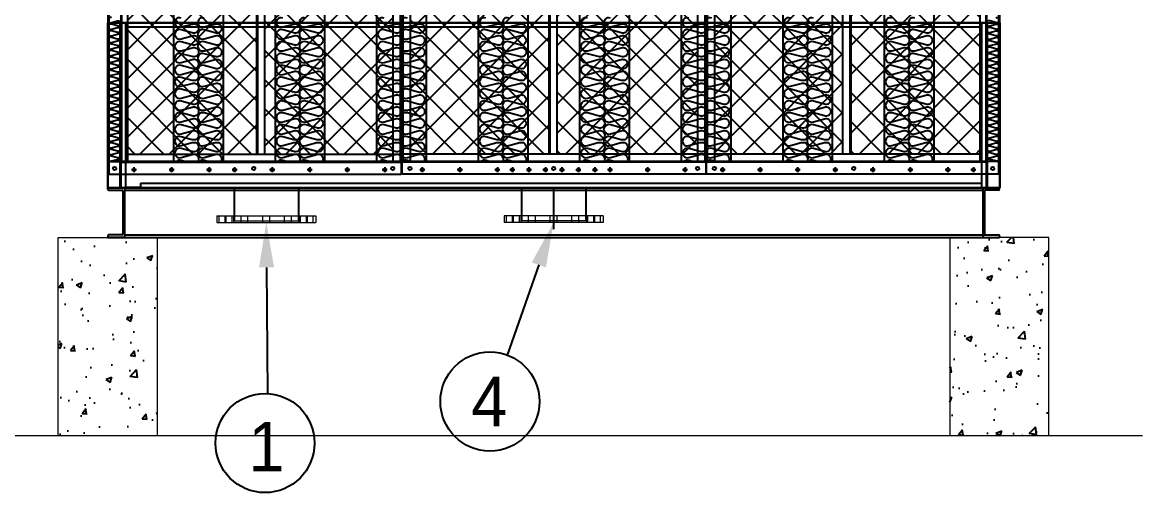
# Model space of a CAD drawing. Header units: millimetres. Extents: x 2193 to 31600, y 1908 to 22703.
# Drawn here: x 20657 to 24048, y 7188 to 8611 of the extents above; entities that cross this region are included whole.
import ezdxf
from ezdxf.enums import TextEntityAlignment as Align

# ---------------------------------------------------------------- set-up
doc = ezdxf.new("R2010")
doc.units = ezdxf.units.MM
doc.linetypes.add('CENTER', pattern=[2, 1.25, -0.25, 0.25, -0.25])
for name, color, linetype in [('center', 1, 'CENTER'), ('SMS', 220, 'Continuous'), ('SSL', 7, 'Continuous'), ('냉각탑', 4, 'Continuous'), ('냉각탑_dim', 1, 'Continuous'), ('냉각탑_text', 3, 'Continuous'), ('냉각탑_찬넬방진', 1, 'Continuous')]:
    doc.layers.add(name, color=color, linetype=linetype)
doc.styles.add('돋움', font='Dotum.ttf')

# ---------------------------------------------------------------- blocks, each defined once
blk = doc.blocks.new('SP 200RT')
at = {"color": 7}
for p, q in [((-109298.6, -79919.9), (-109298.6, -82797.9)), ((-109148.6, -79919.9), (-109148.6, -82797.9))]:
    blk.add_line(p, q, dxfattribs=at)
blk.add_line((-109148.6, -82797.9), (-109298.6, -82797.9))
at = {"layer": 'SMS', "color": 5}
for points in [[(-109275.2, -82363.9, 1.449198), (-109275.2, -82390.8), (-109242.3, -82381.9, -0.524856), (-109222.8, -82395.3, -0.524856), (-109242.3, -82408.8), (-109275.2, -82399.9, 1.449198), (-109275.2, -82426.7), (-109242.3, -82417.8, -0.524856), (-109222.8, -82431.2, -0.524856), (-109242.3, -82444.7), (-109275.2, -82435.8, 1.449198), (-109275.2, -82462.6), (-109242.3, -82453.7, -0.524856), (-109222.8, -82467.2, -0.524856), (-109242.3, -82480.6), (-109275.2, -82471.7, 1.449198), (-109275.2, -82498.5), (-109242.3, -82489.6, -0.524856), (-109222.8, -82503.1, -0.524856), (-109242.3, -82516.5), (-109275.2, -82507.6, 1.449198), (-109275.2, -82534.4), (-109242.3, -82525.5, -0.524856), (-109222.8, -82539, -0.524856), (-109242.3, -82552.4), (-109275.2, -82543.5, 1.449198), (-109275.2, -82570.4), (-109242.3, -82561.5, -0.524856), (-109222.8, -82574.9, -0.524856), (-109242.3, -82588.3), (-109275.2, -82579.4, 1.449198), (-109275.2, -82606.3), (-109242.3, -82597.4, -0.524856), (-109222.8, -82610.8, -0.524856), (-109242.3, -82624.2), (-109275.2, -82615.3, 1.449198), (-109275.2, -82642.2), (-109242.3, -82633.3, -0.524856), (-109222.8, -82646.7, -0.524856), (-109242.3, -82660.1), (-109275.2, -82651.2, 1.449198), (-109275.2, -82678.1), (-109242.3, -82669.2, -0.524856), (-109222.8, -82682.6, -0.524856), (-109242.3, -82696), (-109275.2, -82687.1, 1.449198), (-109275.2, -82714), (-109242.3, -82705.1, -0.524856), (-109222.8, -82718.5, -0.524856), (-109242.3, -82732), (-109275.2, -82723, 1.449198), (-109275.2, -82749.9), (-109242.3, -82741, -0.524856), (-109222.8, -82754.4, -0.524856), (-109242.3, -82767.9), (-109275.2, -82759, 1.449198), (-109275.2, -82785.8), (-109242.3, -82776.9, -0.524856), (-109222.8, -82790.3, -0.1385), (-109224.9, -82797.9, -0.1385)], [(-109205.5, -82363.9, 1.449198), (-109205.5, -82390.8), (-109172.6, -82381.9, -0.524856), (-109153.2, -82395.3, -0.524856), (-109172.6, -82408.8), (-109205.5, -82399.9, 1.449198), (-109205.5, -82426.7), (-109172.6, -82417.8, -0.524856), (-109153.2, -82431.2, -0.524856), (-109172.6, -82444.7), (-109205.5, -82435.8, 1.449198), (-109205.5, -82462.6), (-109172.6, -82453.7, -0.524856), (-109153.2, -82467.2, -0.524856), (-109172.6, -82480.6), (-109205.5, -82471.7, 1.449198), (-109205.5, -82498.5), (-109172.6, -82489.6, -0.524856), (-109153.2, -82503.1, -0.524856), (-109172.6, -82516.5), (-109205.5, -82507.6, 1.449198), (-109205.5, -82534.4), (-109172.6, -82525.5, -0.524856), (-109153.2, -82539, -0.524856), (-109172.6, -82552.4), (-109205.5, -82543.5, 1.449198), (-109205.5, -82570.4), (-109172.6, -82561.5, -0.524856), (-109153.2, -82574.9, -0.524856), (-109172.6, -82588.3), (-109205.5, -82579.4, 1.449198), (-109205.5, -82606.3), (-109172.6, -82597.4, -0.524856), (-109153.2, -82610.8, -0.524856), (-109172.6, -82624.2), (-109205.5, -82615.3, 1.449198), (-109205.5, -82642.2), (-109172.6, -82633.3, -0.524856), (-109153.2, -82646.7, -0.524856), (-109172.6, -82660.1), (-109205.5, -82651.2, 1.449198), (-109205.5, -82678.1), (-109172.6, -82669.2, -0.524856), (-109153.2, -82682.6, -0.524856), (-109172.6, -82696), (-109205.5, -82687.1, 1.449198), (-109205.5, -82714), (-109172.6, -82705.1, -0.524856), (-109153.2, -82718.5, -0.524856), (-109172.6, -82732), (-109205.5, -82723, 1.449198), (-109205.5, -82749.9), (-109172.6, -82741, -0.524856), (-109153.2, -82754.4, -0.524856), (-109172.6, -82767.9), (-109205.5, -82759, 1.449198), (-109205.5, -82785.8), (-109172.6, -82776.9, -0.524856), (-109153.2, -82790.3, -0.1385), (-109155.3, -82797.9, -0.1385)], [(-109264.1, -82797.9), (-109275.2, -82794.9, 0.287554), (-109290.1, -82797.9)], [(-109194.5, -82797.9), (-109205.5, -82794.9, 0.287554), (-109220.5, -82797.9)]]:
    blk.add_lwpolyline(points, format="xyb", dxfattribs=at)
blk = doc.blocks.new('SCR 175')
at = {"ltscale": 500}
h = blk.add_hatch(dxfattribs=at)
h.set_pattern_fill('ANSI37', color=251, scale=500)
h.set_pattern_definition([(45, (-126957.33, -95385.714), (-44.19417, 44.19417), []), (135, (-126957.33, -95385.714), (-44.19417, -44.19417), [])])
h.paths.add_polyline_path([(-99395.3, -82774.9), (-99004.8, -82774.9), (-99004.8, -79941.9), (-99395.3, -79941.9)])
h = blk.add_hatch(dxfattribs=at)
h.set_pattern_fill('ANSI37', color=251, scale=500)
h.set_pattern_definition([(45, (-126780.33, -95385.714), (-44.19417, 44.19417), []), (135, (-126780.33, -95385.714), (-44.19417, -44.19417), [])])
h.paths.add_polyline_path([(-98591.9, -79941.9), (-98979.8, -79941.9), (-98979.8, -82774.9), (-98591.9, -82774.9)])
h = blk.add_hatch(dxfattribs=at)
h.set_pattern_fill('ANSI37', color=251, scale=500)
h.set_pattern_definition([(45, (-127132.43, -95385.714), (-44.19417, 44.19417), []), (135, (-127132.43, -95385.714), (-44.19417, -44.19417), [])])
h.paths.add_polyline_path([(-98539.6, -82774.9), (-98119.8, -82774.9), (-98119.8, -79941.9), (-98539.6, -79941.9)])
h = blk.add_hatch(dxfattribs=at)
h.set_pattern_fill('ANSI37', color=251, scale=500)
h.set_pattern_definition([(45, (-127082.43, -95385.714), (-44.19417, 44.19417), []), (135, (-127082.43, -95385.714), (-44.19417, -44.19417), [])])
h.paths.add_polyline_path([(-97669.3, -79941.9), (-98094.8, -79941.9), (-98094.8, -82774.9), (-97669.3, -82774.9)])
h = blk.add_hatch(dxfattribs=at)
h.set_pattern_fill('ANSI37', color=251, scale=500)
h.set_pattern_definition([(45, (-127077.43, -95385.714), (-44.19417, 44.19417), []), (135, (-127077.43, -95385.714), (-44.19417, -44.19417), [])])
h.paths.add_polyline_path([(-97618.2, -82774.9), (-97230.2, -82774.9), (-97230.2, -79941.9), (-97618.2, -79941.9)])
h = blk.add_hatch(dxfattribs=at)
h.set_pattern_fill('ANSI37', color=251, scale=500)
h.set_pattern_definition([(45, (-127254.93, -95385.714), (-44.19417, 44.19417), []), (135, (-127254.93, -95385.714), (-44.19417, -44.19417), [])])
h.paths.add_polyline_path([(-96814.3, -79941.9), (-97205.2, -79941.9), (-97205.2, -82774.9), (-96814.3, -82774.9)])
at = {"color": 251, "ltscale": 500}
for p, q in [((-99451.8, -79880.4), (-99451.8, -82836.4)), ((-98566.8, -79880.4), (-98566.8, -82836.4)), ((-98564.8, -79880.4), (-98564.8, -82836.4)), ((-97644.2, -79880.4), (-97644.2, -82836.4)), ((-97643.3, -79880.4), (-97643.3, -82836.4)), ((-96757.8, -79880.4), (-96757.8, -82836.4)), ((-99415.3, -79916.9), (-99415.3, -82799.9)), ((-99412.8, -79919.4), (-99412.8, -82797.4)), ((-99395.3, -79919.4), (-99395.3, -82797.4)), ((-98591.9, -79919.4), (-98591.9, -82797.4)), ((-98569.9, -79919.4), (-98569.9, -82797.4)), ((-98561.6, -79919.4), (-98561.6, -82797.4)), ((-98539.6, -79919.4), (-98539.6, -82797.4)), ((-97669.3, -79919.4), (-97669.3, -82797.4)), ((-97647.3, -79919.4), (-97647.3, -82797.4)), ((-97640.2, -79919.4), (-97640.2, -82797.4)), ((-97618.2, -79919.4), (-97618.2, -82797.4)), ((-96814.3, -79919.4), (-96814.3, -82797.4)), ((-96796.8, -79919.4), (-96796.8, -82797.4)), ((-96794.3, -79916.9), (-96794.3, -82799.9)), ((-99004.8, -79941.9), (-99004.8, -82774.9)), ((-99001.8, -79941.9), (-99001.8, -82774.9)), ((-98979.8, -79941.9), (-98979.8, -82774.9)), ((-98119.8, -79941.9), (-98119.8, -82774.9)), ((-98116.8, -79941.9), (-98116.8, -82774.9)), ((-98094.8, -79941.9), (-98094.8, -82774.9)), ((-97230.2, -79941.9), (-97230.2, -82774.9)), ((-97208.2, -79941.9), (-97208.2, -82774.9)), ((-97205.2, -79941.9), (-97205.2, -82774.9)), ((-99451.8, -82797.4), (-98566.8, -82797.4)), ((-99415.3, -82799.9), (-98566.8, -82799.9)), ((-99395.3, -82774.9), (-98566.8, -82774.9)), ((-97644.2, -82774.9), (-98564.8, -82774.9)), ((-97644.2, -82797.4), (-98564.8, -82797.4)), ((-97644.2, -82799.9), (-98564.8, -82799.9)), ((-96814.3, -82774.9), (-97643.3, -82774.9)), ((-96757.8, -82797.4), (-97643.3, -82797.4)), ((-96794.3, -82799.9), (-97643.3, -82799.9)), ((-99451.8, -82836.4), (-98566.8, -82836.4)), ((-99450.8, -82836.4), (-98566.8, -82836.4)), ((-97644.2, -82836.4), (-98564.8, -82836.4)), ((-97644.2, -82836.4), (-98564.8, -82836.4)), ((-96758.8, -82836.4), (-97643.3, -82836.4)), ((-96757.8, -82836.4), (-97643.3, -82836.4))]:
    blk.add_line(p, q, dxfattribs=at)
for centre in [(-99433.8, -82818.4), (-99012.8, -82818.4), (-98591.8, -82818.4), (-98539.8, -82818.4), (-98104.8, -82818.4), (-97669.2, -82818.4), (-97618.3, -82818.4), (-97196.2, -82818.4), (-96775.8, -82818.4)]:
    blk.add_circle(centre, 5, dxfattribs=at)
blk = doc.blocks.new('2')
for p, q in [((20915.2, 11110.7), (20915.2, 8110.7)), ((23615.2, 11110.7), (23615.2, 8110.7)), ((20915.2, 8610.6), (20915.2, 8280.7)), ((20915.2, 8111), (20915.2, 8610.6)), ((20915.2, 8610.6), (20953.4, 8610.6)), ((20953.4, 8111), (20953.4, 8610.6)), ((20955.2, 8111), (20955.2, 8610.6)), ((20955.2, 8610.6), (23576.1, 8610.6)), ((23575.2, 8610.6), (20955.2, 8610.6)), ((20955.2, 8610.6), (20955.2, 8111)), ((20968.8, 8610.6), (20968.8, 8111)), ((23561.6, 8597), (20968.8, 8597)), ((23561.6, 8111), (23561.6, 8610.6)), ((23575.2, 8111), (23575.2, 8610.6)), ((23576.1, 8610.6), (23576.1, 8111)), ((23577.9, 8610.6), (23616.1, 8610.6)), ((23577.9, 8610.6), (23577.9, 8111)), ((23616.1, 8610.6), (23616.1, 8280.7)), ((23616.1, 8610.6), (23616.1, 8111)), ((23616.1, 8111), (20915.2, 8111)), ((20915.2, 8110.7), (22770.2, 8110.7)), ((20955.2, 8111), (23575.2, 8111)), ((20968.8, 8112.9), (21014.3, 8112.9)), ((21014.3, 8124.7), (23561.6, 8124.7)), ((21014.3, 8124.7), (21014.3, 8111)), ((23615.2, 8110.7), (22770.2, 8110.7)), ((22770.2, 8110.7), (23615.2, 8110.7))]:
    blk.add_line(p, q)
at = {"color": 7}
for p, q in [((20915.2, 11110.7), (20915.2, 8110.7)), ((20957.2, 11110.7), (20957.2, 8190.7)), ((23573.2, 11110.7), (23573.2, 8190.7)), ((23615.2, 11110.7), (23615.2, 8110.7)), ((23615.2, 8190.7), (20915.2, 8190.7)), ((20915.2, 8110.7), (22770.2, 8110.7)), ((23615.2, 8110.7), (22770.2, 8110.7)), ((23615.2, 8110.7), (22770.2, 8110.7))]:
    blk.add_line(p, q, dxfattribs=at)
at = {"ltscale": 500}
blk.add_line((20915.2, 8111), (21245.2, 8111), dxfattribs=at)
at = {"color": 7, "lineweight": 15}
for p, q in [((21297, 8111), (21297, 8026.1)), ((21298.8, 8111), (21298.8, 8010.7)), ((21491.6, 8111), (21491.6, 8010.7)), ((21493.4, 8111), (21493.4, 8026.1)), ((22167, 8111), (22167, 8026.1)), ((22168.8, 8111), (22168.8, 8010.7)), ((22361.6, 8111), (22361.6, 8010.7)), ((22363.4, 8111), (22363.4, 8026.1)), ((21245.2, 8026.1), (21395.2, 8026.1)), ((21245.2, 8026.1), (21245.2, 8006.1)), ((21245.2, 8006.1), (21395.2, 8006.1)), ((21252.9, 8006.1), (21252.9, 8026.1)), ((21270.6, 8006.1), (21270.6, 8026.1)), ((21270.6, 8006.1), (21270.6, 8026.1)), ((21273.8, 8006.1), (21273.8, 8026.1)), ((21291.5, 8006.1), (21291.5, 8026.1)), ((21291.5, 8006.1), (21291.5, 8026.1)), ((21296.1, 8026.1), (21296.1, 8006.1)), ((21297, 8026.1), (21297, 8010.7)), ((21297, 8010.7), (21395.2, 8010.7)), ((21318.8, 8006.1), (21318.8, 8026.1)), ((21318.8, 8006.1), (21318.8, 8026.1)), ((21339.7, 8006.1), (21339.7, 8026.1)), ((21339.7, 8006.1), (21339.7, 8026.1)), ((21384.7, 8006.1), (21384.7, 8026.1)), ((21384.7, 8006.1), (21384.7, 8026.1)), ((21395.2, 8026.1), (21545.2, 8026.1)), ((21395.2, 8010.7), (21493.4, 8010.7)), ((21395.2, 8010.7), (21491.6, 8010.7)), ((21395.2, 8006.1), (21545.2, 8006.1)), ((21405.7, 8006.1), (21405.7, 8026.1)), ((21405.7, 8006.1), (21405.7, 8026.1)), ((21450.7, 8006.1), (21450.7, 8026.1)), ((21450.7, 8006.1), (21450.7, 8026.1)), ((21471.6, 8006.1), (21471.6, 8026.1)), ((21471.6, 8006.1), (21471.6, 8026.1)), ((21493.4, 8026.1), (21493.4, 8010.7)), ((21494.3, 8026.1), (21494.3, 8006.1)), ((21498.9, 8006.1), (21498.9, 8026.1)), ((21498.9, 8006.1), (21498.9, 8026.1)), ((21516.6, 8006.1), (21516.6, 8026.1)), ((21519.8, 8006.1), (21519.8, 8026.1)), ((21519.8, 8006.1), (21519.8, 8026.1)), ((21537.5, 8006.1), (21537.5, 8026.1)), ((21545.2, 8026.1), (21545.2, 8006.1)), ((22265.2, 8026.1), (22115.2, 8026.1)), ((22115.2, 8026.1), (22115.2, 8006.1)), ((22265.2, 8006.1), (22115.2, 8006.1)), ((22122.9, 8006.1), (22122.9, 8026.1)), ((22140.6, 8006.1), (22140.6, 8026.1)), ((22140.6, 8006.1), (22140.6, 8026.1)), ((22143.8, 8006.1), (22143.8, 8026.1)), ((22161.5, 8006.1), (22161.5, 8026.1)), ((22161.5, 8006.1), (22161.5, 8026.1)), ((22166.1, 8026.1), (22166.1, 8006.1)), ((22167, 8026.1), (22167, 8010.7)), ((22265.2, 8010.7), (22167, 8010.7)), ((22265.2, 8010.7), (22168.8, 8010.7)), ((22188.8, 8006.1), (22188.8, 8026.1)), ((22188.8, 8006.1), (22188.8, 8026.1)), ((22209.8, 8006.1), (22209.8, 8026.1)), ((22209.8, 8006.1), (22209.8, 8026.1)), ((22254.8, 8006.1), (22254.8, 8026.1)), ((22254.8, 8006.1), (22254.8, 8026.1)), ((22415.2, 8026.1), (22265.2, 8026.1)), ((22363.4, 8010.7), (22265.2, 8010.7)), ((22415.2, 8006.1), (22265.2, 8006.1)), ((22275.7, 8006.1), (22275.7, 8026.1)), ((22275.7, 8006.1), (22275.7, 8026.1)), ((22320.7, 8006.1), (22320.7, 8026.1)), ((22320.7, 8006.1), (22320.7, 8026.1)), ((22341.6, 8006.1), (22341.6, 8026.1)), ((22341.6, 8006.1), (22341.6, 8026.1)), ((22363.4, 8026.1), (22363.4, 8010.7)), ((22364.3, 8026.1), (22364.3, 8006.1)), ((22368.9, 8006.1), (22368.9, 8026.1)), ((22368.9, 8006.1), (22368.9, 8026.1)), ((22386.6, 8006.1), (22386.6, 8026.1)), ((22389.8, 8006.1), (22389.8, 8026.1)), ((22389.8, 8006.1), (22389.8, 8026.1)), ((22407.5, 8006.1), (22407.5, 8026.1)), ((22415.2, 8026.1), (22415.2, 8006.1))]:
    blk.add_line(p, q, dxfattribs=at)
for centre in [(20994.8, 8165.2), (21108.4, 8165.2), (21222, 8165.2), (21299.3, 8165.2), (21412.9, 8165.2), (21526.6, 8165.2), (21640.2, 8165.2), (21753.8, 8165.2), (21867.5, 8165.2), (21981.1, 8165.2), (22094.8, 8165.2), (22140.2, 8165.2), (22190.2, 8165.2), (22240.2, 8165.2), (22290.2, 8165.2), (22340.2, 8165.2), (22390.2, 8165.2), (22435.7, 8165.2), (22549.3, 8165.2), (22662.9, 8165.2), (22776.6, 8165.2), (22890.2, 8165.2), (23003.8, 8165.2), (23117.5, 8165.2), (23231.1, 8165.2), (23344.8, 8165.2), (23458.4, 8165.2), (23535.7, 8165.2)]:
    blk.add_circle(centre, 4.09)
at = {"layer": 'center'}
for p, q in [((20994.8, 8173), (20994.8, 8157.5)), ((21108.4, 8173), (21108.4, 8157.5)), ((21222, 8173), (21222, 8157.5)), ((21299.3, 8173), (21299.3, 8157.5)), ((21412.9, 8173), (21412.9, 8157.5)), ((21526.6, 8173), (21526.6, 8157.5)), ((21640.2, 8173), (21640.2, 8157.5)), ((21753.8, 8173), (21753.8, 8157.5)), ((21867.5, 8173), (21867.5, 8157.5)), ((21981.1, 8173), (21981.1, 8157.5)), ((22094.8, 8173), (22094.8, 8157.5)), ((22140.2, 8173), (22140.2, 8157.5)), ((22190.2, 8173), (22190.2, 8157.5)), ((22240.2, 8173), (22240.2, 8157.5)), ((22290.2, 8173), (22290.2, 8157.5)), ((22340.2, 8173), (22340.2, 8157.5)), ((22390.2, 8173), (22390.2, 8157.5)), ((22435.7, 8173), (22435.7, 8157.5)), ((22549.3, 8173), (22549.3, 8157.5)), ((22662.9, 8173), (22662.9, 8157.5)), ((22776.6, 8173), (22776.6, 8157.5)), ((22890.2, 8173), (22890.2, 8157.5)), ((23003.8, 8173), (23003.8, 8157.5)), ((23117.5, 8173), (23117.5, 8157.5)), ((23231.1, 8173), (23231.1, 8157.5)), ((23344.8, 8173), (23344.8, 8157.5)), ((23458.4, 8173), (23458.4, 8157.5)), ((23535.7, 8173), (23535.7, 8157.5)), ((21002.5, 8165.2), (20987, 8165.2)), ((21116.1, 8165.2), (21100.7, 8165.2)), ((21229.8, 8165.2), (21214.3, 8165.2)), ((21307, 8165.2), (21291.6, 8165.2)), ((21420.7, 8165.2), (21405.2, 8165.2)), ((21534.3, 8165.2), (21518.8, 8165.2)), ((21647.9, 8165.2), (21632.5, 8165.2)), ((21761.6, 8165.2), (21746.1, 8165.2)), ((21875.2, 8165.2), (21859.8, 8165.2)), ((21988.8, 8165.2), (21973.4, 8165.2)), ((22102.5, 8165.2), (22087, 8165.2)), ((22147.9, 8165.2), (22132.5, 8165.2)), ((22197.9, 8165.2), (22182.5, 8165.2)), ((22247.9, 8165.2), (22232.5, 8165.2)), ((22282.5, 8165.2), (22297.9, 8165.2)), ((22332.5, 8165.2), (22347.9, 8165.2)), ((22382.5, 8165.2), (22397.9, 8165.2)), ((22443.4, 8165.2), (22427.9, 8165.2)), ((22557, 8165.2), (22541.6, 8165.2)), ((22670.7, 8165.2), (22655.2, 8165.2)), ((22784.3, 8165.2), (22768.8, 8165.2)), ((22897.9, 8165.2), (22882.5, 8165.2)), ((23011.6, 8165.2), (22996.1, 8165.2)), ((23125.2, 8165.2), (23109.8, 8165.2)), ((23238.8, 8165.2), (23223.4, 8165.2)), ((23352.5, 8165.2), (23337, 8165.2)), ((23466.1, 8165.2), (23450.7, 8165.2)), ((23543.4, 8165.2), (23527.9, 8165.2)), ((22265.2, 8111), (22265.2, 7984.9))]:
    blk.add_line(p, q, dxfattribs=at)
at = {"layer": 'SMS', "color": 5, "elevation": 0}
for points in [[(20927, 8625.8, 1.449198), (20927, 8610.9), (20945.3, 8615.9, -0.524856), (20956.1, 8608.4, -0.524856), (20945.3, 8600.9), (20927, 8605.9, 1.449198), (20927, 8591), (20945.3, 8595.9, -0.524856), (20956.1, 8588.4, -0.524856), (20945.3, 8581), (20927, 8585.9, 1.449198), (20927, 8571), (20945.3, 8576, -0.524856), (20956.1, 8568.5, -0.524856), (20945.3, 8561), (20927, 8566, 1.449198), (20927, 8551.1), (20945.3, 8556, -0.524856), (20956.1, 8548.5, -0.524856), (20945.3, 8541.1), (20927, 8546, 1.449198), (20927, 8531.1), (20945.3, 8536.1, -0.524856), (20956.1, 8528.6, -0.524856), (20945.3, 8521.1), (20927, 8526.1, 1.449198), (20927, 8511.2), (20945.3, 8516.1, -0.524856), (20956.1, 8508.6, -0.524856), (20945.3, 8501.2), (20927, 8506.1, 1.449198), (20927, 8491.2), (20945.3, 8496.2, -0.524856), (20956.1, 8488.7, -0.524856), (20945.3, 8481.2), (20927, 8486.2, 1.449198), (20927, 8471.3), (20945.3, 8476.2, -0.524856), (20956.1, 8468.7, -0.524856), (20945.3, 8461.3), (20927, 8466.2, 1.449198), (20927, 8451.3), (20945.3, 8456.3, -0.524856), (20956.1, 8448.8, -0.524856), (20945.3, 8441.3), (20927, 8446.3, 1.449198), (20927, 8431.4), (20945.3, 8436.3, -0.524856), (20956.1, 8428.8, -0.524856), (20945.3, 8421.4), (20927, 8426.3, 1.449198), (20927, 8411.4), (20945.3, 8416.4, -0.524856), (20956.1, 8408.9, -0.524856), (20945.3, 8401.4), (20927, 8406.4, 1.449198), (20927, 8391.5), (20945.3, 8396.4, -0.524856), (20956.1, 8388.9, -0.524856), (20945.3, 8381.5), (20927, 8386.4, 1.449198), (20927, 8371.5), (20945.3, 8376.5, -0.524856), (20956.1, 8369, -0.524856), (20945.3, 8361.5), (20927, 8366.5, 1.449198), (20927, 8351.6), (20945.3, 8356.5, -0.524856), (20956.1, 8349, -0.524856), (20945.3, 8341.6), (20927, 8346.5, 1.449198), (20927, 8331.6), (20945.3, 8336.6, -0.524856), (20956.1, 8329.1, -0.524856), (20945.3, 8321.6), (20927, 8326.6, 1.449198), (20927, 8311.7), (20945.3, 8316.6, -0.524856), (20956.1, 8309.1, -0.524856), (20945.3, 8301.7), (20927, 8306.6, 1.449198), (20927, 8291.7), (20945.3, 8296.7, -0.524856), (20956.1, 8289.2, -0.524856), (20945.3, 8281.7), (20927, 8286.7, 1.449198), (20927, 8271.8), (20945.3, 8276.7, -0.524856), (20956.1, 8269.2, -0.524856), (20945.3, 8261.8), (20927, 8266.7, 1.449198), (20927, 8251.8), (20945.3, 8256.8, -0.524856), (20956.1, 8249.3, -0.524856), (20945.3, 8241.8), (20927, 8246.8, 1.449198), (20927, 8231.9), (20945.3, 8236.8, -0.524856), (20956.1, 8229.3, -0.417249), (20948, 8221.4)], [(23603.4, 8625.8, -1.449198), (23603.4, 8610.9), (23585.2, 8615.9, 0.524856), (23574.3, 8608.4, 0.524856), (23585.2, 8600.9), (23603.4, 8605.9, -1.449198), (23603.4, 8591), (23585.2, 8595.9, 0.524856), (23574.3, 8588.4, 0.524856), (23585.2, 8581), (23603.4, 8585.9, -1.449198), (23603.4, 8571), (23585.2, 8576, 0.524856), (23574.3, 8568.5, 0.524856), (23585.2, 8561), (23603.4, 8566, -1.449198), (23603.4, 8551.1), (23585.2, 8556, 0.524856), (23574.3, 8548.5, 0.524856), (23585.2, 8541.1), (23603.4, 8546, -1.449198), (23603.4, 8531.1), (23585.2, 8536.1, 0.524856), (23574.3, 8528.6, 0.524856), (23585.2, 8521.1), (23603.4, 8526.1, -1.449198), (23603.4, 8511.2), (23585.2, 8516.1, 0.524856), (23574.3, 8508.6, 0.524856), (23585.2, 8501.2), (23603.4, 8506.1, -1.449198), (23603.4, 8491.2), (23585.2, 8496.2, 0.524856), (23574.3, 8488.7, 0.524856), (23585.2, 8481.2), (23603.4, 8486.2, -1.449198), (23603.4, 8471.3), (23585.2, 8476.2, 0.524856), (23574.3, 8468.7, 0.524856), (23585.2, 8461.3), (23603.4, 8466.2, -1.449198), (23603.4, 8451.3), (23585.2, 8456.3, 0.524856), (23574.3, 8448.8, 0.524856), (23585.2, 8441.3), (23603.4, 8446.3, -1.449198), (23603.4, 8431.4), (23585.2, 8436.3, 0.524856), (23574.3, 8428.8, 0.524856), (23585.2, 8421.4), (23603.4, 8426.3, -1.449198), (23603.4, 8411.4), (23585.2, 8416.4, 0.524856), (23574.3, 8408.9, 0.524856), (23585.2, 8401.4), (23603.4, 8406.4, -1.449198), (23603.4, 8391.5), (23585.2, 8396.4, 0.524856), (23574.3, 8388.9, 0.524856), (23585.2, 8381.5), (23603.4, 8386.4, -1.449198), (23603.4, 8371.5), (23585.2, 8376.5, 0.524856), (23574.3, 8369, 0.524856), (23585.2, 8361.5), (23603.4, 8366.5, -1.449198), (23603.4, 8351.6), (23585.2, 8356.5, 0.524856), (23574.3, 8349, 0.524856), (23585.2, 8341.6), (23603.4, 8346.5, -1.449198), (23603.4, 8331.6), (23585.2, 8336.6, 0.524856), (23574.3, 8329.1, 0.524856), (23585.2, 8321.6), (23603.4, 8326.6, -1.449198), (23603.4, 8311.7), (23585.2, 8316.6, 0.524856), (23574.3, 8309.1, 0.524856), (23585.2, 8301.7), (23603.4, 8306.6, -1.449198), (23603.4, 8291.7), (23585.2, 8296.7, 0.524856), (23574.3, 8289.2, 0.524856), (23585.2, 8281.7), (23603.4, 8286.7, -1.449198), (23603.4, 8271.8), (23585.2, 8276.7, 0.524856), (23574.3, 8269.2, 0.524856), (23585.2, 8261.8), (23603.4, 8266.7, -1.449198), (23603.4, 8251.8), (23585.2, 8256.8, 0.524856), (23574.3, 8249.3, 0.524856), (23585.2, 8241.8), (23603.4, 8246.8, -1.449198), (23603.4, 8231.9), (23585.2, 8236.8, 0.524856), (23574.3, 8229.3, 0.417249), (23582.4, 8221.4)], [(20916.4, 8237.3, 0.446849), (20927, 8231.9), (20945.3, 8236.8, -0.524856), (20956.1, 8229.3, -0.524856), (20945.3, 8221.9), (20927, 8226.8, 1.449198), (20927, 8211.9), (20945.3, 8216.9, -0.524856), (20956.1, 8209.4, -0.524856), (20945.3, 8201.9), (20927, 8206.9, 1.449198), (20927, 8192), (20945.3, 8196.9, -0.476486), (20956, 8190.7, -0.476486)], [(23614, 8237.3, -0.446849), (23603.4, 8231.9), (23585.2, 8236.8, 0.524856), (23574.3, 8229.3, 0.524856), (23585.2, 8221.9), (23603.4, 8226.8, -1.449198), (23603.4, 8211.9), (23585.2, 8216.9, 0.524856), (23574.3, 8209.4, 0.524856), (23585.2, 8201.9), (23603.4, 8206.9, -1.449198), (23603.4, 8192), (23585.2, 8196.9, 0.476486), (23574.4, 8190.7, 0.476486)]]:
    blk.add_lwpolyline(points, format="xyb", dxfattribs=at)
at = {"layer": 'SSL'}
for p, q in [((21343.4, 8111), (21147, 8111)), ((23286.1, 8111), (23616.1, 8111))]:
    blk.add_line(p, q, dxfattribs=at)
at = {"layer": '냉각탑'}
blk.add_line((20915.2, 8111), (23615.2, 8111), dxfattribs=at)
at = {"layer": '냉각탑_dim'}
for points in [[(21418.8, 7869.9), (21395.2, 8006.1), (21373.4, 7869.6)], [(22198.9, 7884.8), (22265.2, 8006.1), (22241.8, 7869.9)]]:
    blk.add_solid(points, dxfattribs=at)
at = {"layer": '냉각탑_찬넬방진', "ltscale": 150}
for p, q in [((20915.2, 8106.4), (20915.2, 8111)), ((20915.2, 8106.4), (20915.2, 8111)), ((20915.2, 8111), (20966.5, 8111)), ((20966.5, 8111), (20966.5, 7960.7)), ((20966.5, 8111), (23615.2, 8111)), ((20918.3, 8103.3), (20958.3, 8103.3)), ((20918.3, 8103.3), (20958.3, 8103.3)), ((20961.4, 8100.3), (20961.4, 7971.5)), ((20915.2, 7965.3), (20915.2, 7960.7)), ((20966.5, 7960.7), (20915.2, 7960.7)), ((20958.3, 7968.4), (20918.3, 7968.4))]:
    blk.add_line(p, q, dxfattribs=at)
at = {"layer": '냉각탑_찬넬방진', "ltscale": 30}
for p, q in [((23615.2, 8111), (23563.9, 8111)), ((23615.2, 8111), (23563.9, 8111)), ((23615.2, 8111), (23563.9, 8111)), ((23563.9, 8111), (23563.9, 7960.7)), ((23615.2, 8111), (23563.9, 8111)), ((23615.2, 8106.4), (23615.2, 8111)), ((23615.2, 8106.4), (23615.2, 8111)), ((20966.5, 8103.3), (23563.9, 8103.3)), ((23569, 8100.3), (23569, 7971.5)), ((23612.1, 8103.3), (23572.1, 8103.3)), ((23612.1, 8103.3), (23572.1, 8103.3)), ((20966.5, 7968.4), (23612.1, 7968.4)), ((20966.5, 7960.7), (23615.2, 7960.7)), ((23563.9, 7960.7), (23615.2, 7960.7)), ((23572.1, 7968.4), (23612.1, 7968.4)), ((23615.2, 7965.3), (23615.2, 7960.7))]:
    blk.add_line(p, q, dxfattribs=at)
blk.add_lwpolyline([(20915.2, 7965.3), (20915.2, 7960.7), (23615.2, 7960.7)], dxfattribs=at)
at = {"layer": '냉각탑_찬넬방진', "ltscale": 150}
for centre, start, end in [((20918.3, 8106.4), 180, 270), ((20918.3, 8106.4), 180, 270), ((20958.3, 8100.3), 0, 90), ((20958.3, 8100.3), 0, 90), ((20958.3, 7971.5), 270, 0), ((20918.3, 7965.3), 90, 180)]:
    blk.add_arc(centre, 3.08, start, end, dxfattribs=at)
at = {"layer": '냉각탑_찬넬방진', "ltscale": 30}
for centre, start, end in [((23612.1, 8106.4), 270, 0), ((23612.1, 8106.4), 270, 0), ((23572.1, 8100.3), 90, 180), ((23572.1, 8100.3), 90, 180), ((23572.1, 7971.5), 180, 270), ((23612.1, 7965.3), 0, 90)]:
    blk.add_arc(centre, 3.08, start, end, dxfattribs=at)
for name, p in [('SCR 175', (120370, 90988)), ('SP 200RT', (130413.2, 90988.5)), ('SP 200RT', (130720.5, 90988.5)), ('SP 200RT', (131027.8, 90988.5)), ('SP 200RT', (131335.2, 90988.5)), ('SP 200RT', (131642.5, 90988.5)), ('SP 200RT', (131949.8, 90988.5)), ('SP 200RT', (132257.2, 90988.5)), ('SP 200RT', (132564.5, 90988.5))]:
    blk.add_blockref(name, p)

msp = doc.modelspace()

# ---------------------------------------------------------------- hatches: boundary and pattern name
h = msp.add_hatch()
h.set_pattern_fill('AR-CONC', color=4)
h.set_pattern_definition([(50, (-844386.73, -340379.26), (182.18467, -15.939086), [19.05, -209.55]), (355, (-844386.73, -340379.26), (-35.24342, 191.056845), [15.24, -167.640584]), (100.451445, (-844371.55, -340380.59), (146.941247, 175.117752), [16.19001, -178.090245]), (46.1842, (-844386.73, -340328.46), (271.07904, -42.04233), [28.575, -314.325]), (96.635558, (-844364.14, -340331.96), (237.404134, 247.426125), [24.28502, -267.13561]), (351.18415, (-844386.73, -340328.46), (237.40413, 247.426125), [22.85997, -251.45973]), (21, (-844361.33, -340341.16), (151.614391, -102.265198), [19.05, -209.55]), (326, (-844361.33, -340341.16), (61.80203, 184.187966), [15.24, -167.64]), (71.451445, (-844348.7, -340349.68), (213.41642, 81.92277), [16.19001, -178.089938]), (37.5, (-844386.73, -340379.26), (3.0886033, 84.555039), [0, -165.608, 0, -170.18, 0, -168.275]), (7.5, (-844386.73, -340379.26), (66.8196625, 100.180575), [0, -97.028, 0, -161.798, 0, -64.135]), (327.5, (-844443.375, -340379.26), (135.590595, -5.728744), [0, -63.5, 0, -198.12, 0, -262.89]), (317.5, (-844468.77, -340379.26), (148.129181, 25.426491), [0, -82.55, 0, -131.572, 0, -186.69])])
h.paths.add_polyline_path([(21065.2, 7960.7), (20765.2, 7960.7), (20765.2, 7360.7), (21065.2, 7360.7)])
h = msp.add_hatch()
h.set_pattern_fill('AR-CONC', color=4)
h.set_pattern_definition([(50, (-844612.92, -340379.26), (182.18467, -15.939086), [19.05, -209.55]), (355, (-844612.92, -340379.26), (-35.24342, 191.056845), [15.24, -167.640584]), (100.451445, (-844597.74, -340380.59), (146.941247, 175.117752), [16.19001, -178.090245]), (46.1842, (-844612.92, -340328.46), (271.07904, -42.04233), [28.575, -314.325]), (96.635558, (-844590.33, -340331.96), (237.404134, 247.426125), [24.28502, -267.13561]), (351.18415, (-844612.92, -340328.46), (237.40413, 247.426125), [22.85997, -251.45973]), (21, (-844587.52, -340341.16), (151.614391, -102.265198), [19.05, -209.55]), (326, (-844587.52, -340341.16), (61.80203, 184.187966), [15.24, -167.64]), (71.451445, (-844574.88, -340349.68), (213.41642, 81.92277), [16.19001, -178.089938]), (37.5, (-844612.92, -340379.26), (3.0886033, 84.555039), [0, -165.608, 0, -170.18, 0, -168.275]), (7.5, (-844612.92, -340379.26), (66.8196625, 100.180575), [0, -97.028, 0, -161.798, 0, -64.135]), (327.5, (-844669.56, -340379.26), (135.590595, -5.728744), [0, -63.5, 0, -198.12, 0, -262.89]), (317.5, (-844694.96, -340379.26), (148.129181, 25.426491), [0, -82.55, 0, -131.572, 0, -186.69])])
h.paths.add_polyline_path([(23464, 7960.7), (23764, 7960.7), (23764, 7360.7), (23464, 7360.7)])

# ---------------------------------------------------------------- linework, layer by layer
at = {"lineweight": 5}
msp.add_line((20481.7, 7360.7), (24048, 7360.7), dxfattribs=at)
for points in [[(20765.2, 7360.7), (20765.2, 7960.7), (21065.2, 7960.7), (21065.2, 7360.7)], [(23764, 7360.7), (23764, 7960.7), (23464, 7960.7), (23464, 7360.7)]]:
    msp.add_lwpolyline(points, dxfattribs=at)
at = {"layer": '냉각탑_dim', "linetype": 'ByBlock', "lineweight": -2}
for points in [[(21396.1, 7869.8), (21398.6, 7488)], [(22220.3, 7877.4), (22124.4, 7604.6)]]:
    msp.add_lwpolyline(points, dxfattribs=at)
for centre in [(22072.3, 7464), (21391.4, 7338.2)]:
    msp.add_circle(centre, 150, dxfattribs=at)

# ---------------------------------------------------------------- block references
msp.add_blockref('2', (0, 0))

# ---------------------------------------------------------------- texts
at = {"layer": '냉각탑_text', "style": '돋움'}
for s, p in [('4', (22070.4, 7464.2)), ('1', (21395.4, 7327.3))]:
    msp.add_text(s, height=150, dxfattribs=at).set_placement(p, align=Align.MIDDLE_CENTER)

doc.saveas('drawing.dxf')
